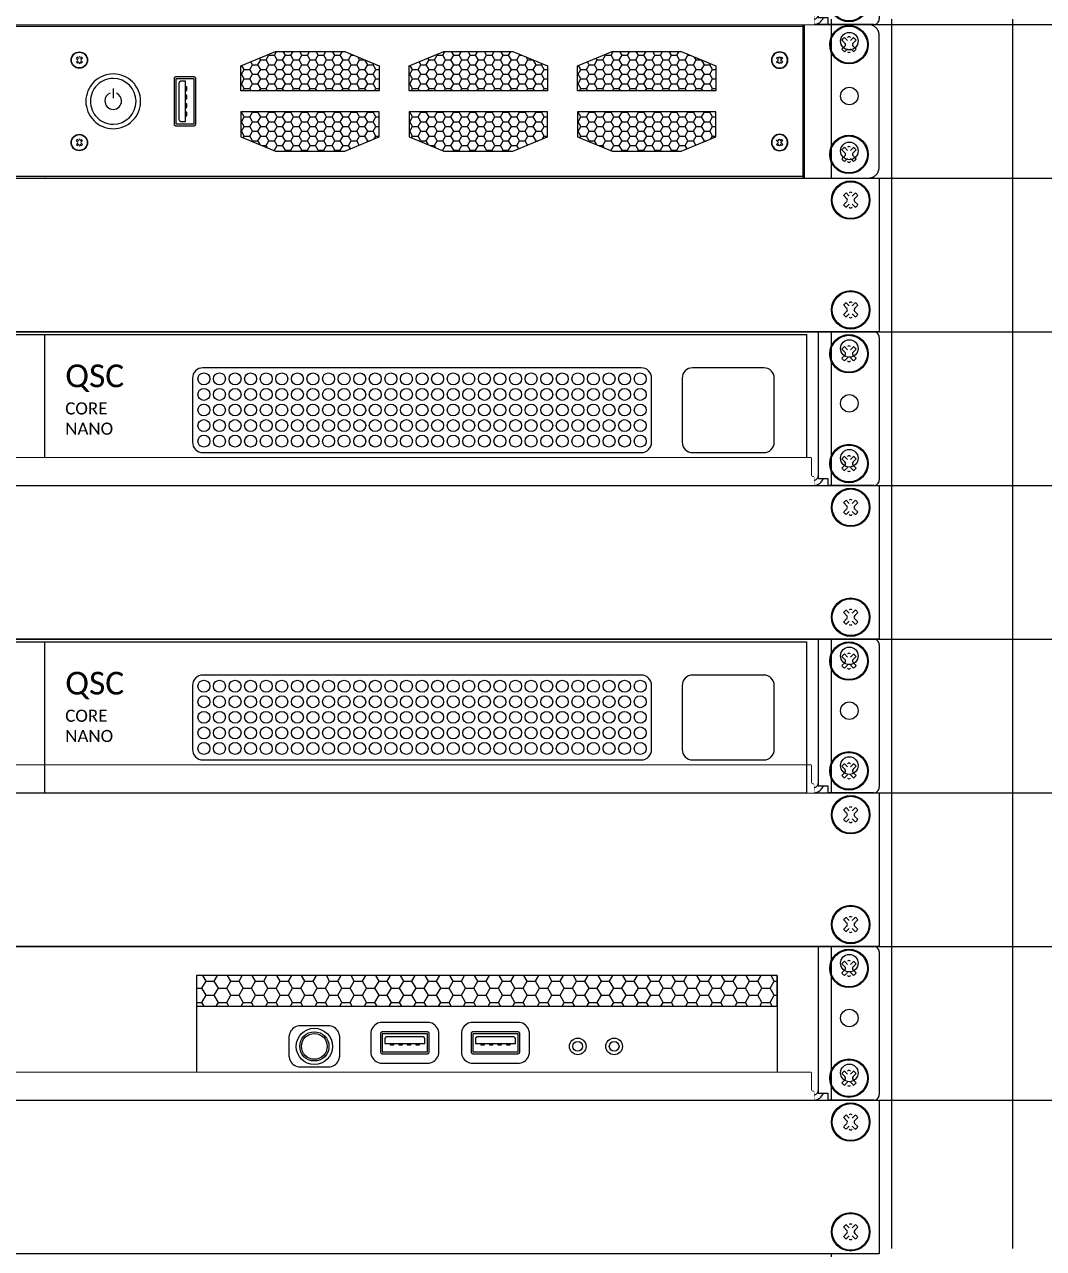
# Model space of a CAD drawing. Header units: millimetres. Extents: x -71336 to -33468, y -26189 to 22712.
# Drawn here: x -34303.6 to -34008.9, y -9219.5 to -8865.4 of the extents above; entities that cross this region are included whole.
import ezdxf

# ---------------------------------------------------------------- set-up
doc = ezdxf.new("R2010")
doc.units = ezdxf.units.MM
doc.set_wipeout_variables(frame=1)
doc.layers.add('SC - Equipment', color=7, linetype='Continuous', lineweight=13)
doc.layers.add('SC - Rack Layout - U-guides and centreline', color=5, linetype='Continuous', lineweight=13, plot=False)
doc.styles.add('ARIAL', font='arial.ttf')
doc.styles.add('CALIBRI', font='calibri.ttf')
pattern_1 = [(0, (-36930.889, 973.4837), (2.38125, 1.37481532), [1.5875, -3.175]), (120, (-36930.889, 973.4837), (-2.381249995, 1.37481533), [1.5875, -3.175]), (60, (-36930.889, 973.4837), (5e-09, 2.749630654), [-3.175, 1.5875])]
pattern_2 = [(0, (-36882.2173, 973.4837), (2.38125, 1.37481532), [1.5875, -3.175]), (120, (-36882.2173, 973.4837), (-2.381249995, 1.37481533), [1.5875, -3.175]), (60, (-36882.2173, 973.4837), (5e-09, 2.749630654), [-3.175, 1.5875])]
pattern_3 = [(0, (-36833.5456, 973.4837), (2.38125, 1.37481532), [1.5875, -3.175]), (120, (-36833.5456, 973.4837), (-2.381249995, 1.37481533), [1.5875, -3.175]), (60, (-36833.5456, 973.4837), (5e-09, 2.749630654), [-3.175, 1.5875])]

# ---------------------------------------------------------------- blocks, each defined once
blk = doc.blocks.new('*U220')
at = {"layer": 'SC - Rack Layout - U-guides and centreline', "ltscale": 5}
blk.add_lwpolyline([(-300, 0), (300, 0)], dxfattribs=at)
blk = doc.blocks.new('*U221')
at = {"layer": 'SC - Rack Layout - U-guides and centreline', "color": 0, "linetype": 'ByBlock', "lineweight": -2, "transparency": 16777216}
for p in [(0, 666.75), (0, 622.3), (0, 577.85), (0, 533.4), (0, 488.95), (0, 444.5), (0, 400.05), (0, 355.6)]:
    blk.add_blockref('*U220', p, dxfattribs=at)
blk = doc.blocks.new('*U284')
at = {"layer": 'SC - Equipment'}
for p, q in [((227.076, 674.624), (227.076, 719.074)), ((244.4623, 674.624), (244.4623, 719.074)), ((279.3873, 719.074), (279.3873, 674.624)), ((227.076, 630.174), (227.076, 674.624)), ((244.4623, 630.174), (244.4623, 674.624)), ((279.3873, 674.624), (279.3873, 630.174)), ((227.076, 585.724), (227.076, 630.174)), ((244.4623, 585.724), (244.4623, 630.174)), ((279.3873, 630.174), (279.3873, 585.724)), ((227.076, 541.274), (227.076, 585.724)), ((244.4623, 541.274), (244.4623, 585.724)), ((279.3873, 585.724), (279.3873, 541.274)), ((227.076, 496.824), (227.076, 541.274)), ((244.4623, 496.824), (244.4623, 541.274)), ((279.3873, 541.274), (279.3873, 496.824)), ((227.076, 452.374), (227.076, 496.824)), ((244.4623, 452.374), (244.4623, 496.824)), ((279.3873, 496.824), (279.3873, 452.374)), ((227.076, 407.924), (227.076, 452.374)), ((244.4623, 407.924), (244.4623, 452.374)), ((279.3873, 452.374), (279.3873, 407.924)), ((227.076, 363.474), (227.076, 407.924)), ((244.4623, 363.474), (244.4623, 407.924)), ((279.3873, 407.924), (279.3873, 363.474)), ((227.076, 319.024), (227.076, 363.474))]:
    blk.add_line(p, q, dxfattribs=at)
for centre in [(232.21315, 712.724), (232.21315, 696.849), (232.21315, 680.974), (232.21315, 668.274), (232.21315, 652.399), (232.21315, 636.524), (232.21315, 623.824), (232.21315, 607.949), (232.21315, 592.074), (232.21315, 579.374), (232.21315, 563.499), (232.21315, 547.624), (232.21315, 534.924), (232.21315, 519.049), (232.21315, 503.174), (232.21315, 490.474), (232.21315, 474.599), (232.21315, 458.724), (232.21315, 446.024), (232.21315, 430.149), (232.21315, 414.274), (232.21315, 401.574), (232.21315, 385.699), (232.21315, 369.824)]:
    blk.add_circle(centre, 2.54, dxfattribs=at)
at = {"ltscale": 5, "style": 'ARIAL', "flags": 1}
blk.add_attdef('UNITS', (470.5, 46), '', height=9.73997, dxfattribs=at)
blk = doc.blocks.new('QSC CORE NANO')
at = {"layer": 'SC - Equipment'}
for p, q in [((-110.18, 0), (-110.18, 43.66)), ((-110.18, 43.66), (110.18, 43.66)), ((110.18, 0), (110.18, 43.66)), ((62.29, 34.05), (-64.49, 34.05)), ((97.74, 34.05), (77.11, 34.05)), ((-67.5, 31.04), (-67.5, 12.52)), ((65.29, 12.52), (65.29, 31.04)), ((74.11, 31.04), (74.11, 12.52)), ((100.74, 12.52), (100.74, 31.04)), ((-64.49, 9.51), (62.29, 9.51)), ((77.11, 9.51), (97.74, 9.51)), ((-110.18, 0), (110.18, 0))]:
    blk.add_line(p, q, dxfattribs=at)
for centre in [(-64.2, 30.84), (-59.69, 30.84), (-55.18, 30.84), (-50.68, 30.84), (-46.17, 30.84), (-41.66, 30.84), (-37.16, 30.84), (-32.65, 30.84), (-28.15, 30.84), (-23.64, 30.84), (-19.13, 30.84), (-14.63, 30.84), (-10.12, 30.84), (-5.61, 30.84), (-1.11, 30.84), (3.4, 30.84), (7.91, 30.84), (12.41, 30.84), (16.92, 30.84), (21.43, 30.84), (25.93, 30.84), (30.44, 30.84), (34.94, 30.84), (39.45, 30.84), (43.96, 30.84), (48.46, 30.84), (52.97, 30.84), (57.48, 30.84), (61.98, 30.84), (-64.2, 26.34), (-59.69, 26.34), (-55.18, 26.34), (-50.68, 26.34), (-46.17, 26.34), (-41.66, 26.34), (-37.16, 26.34), (-32.65, 26.34), (-28.15, 26.34), (-23.64, 26.34), (-19.13, 26.34), (-14.63, 26.34), (-10.12, 26.34), (-5.61, 26.34), (-1.11, 26.34), (3.4, 26.34), (7.91, 26.34), (12.41, 26.34), (16.92, 26.34), (21.43, 26.34), (25.93, 26.34), (30.44, 26.34), (34.94, 26.34), (39.45, 26.34), (43.96, 26.34), (48.46, 26.34), (52.97, 26.34), (57.48, 26.34), (61.98, 26.34), (-64.2, 21.83), (-59.69, 21.83), (-55.18, 21.83), (-50.68, 21.83), (-46.17, 21.83), (-41.66, 21.83), (-37.16, 21.83), (-32.65, 21.83), (-28.15, 21.83), (-23.64, 21.83), (-19.13, 21.83), (-14.63, 21.83), (-10.12, 21.83), (-5.61, 21.83), (-1.11, 21.83), (3.4, 21.83), (7.91, 21.83), (12.41, 21.83), (16.92, 21.83), (21.43, 21.83), (25.93, 21.83), (30.44, 21.83), (34.94, 21.83), (39.45, 21.83), (43.96, 21.83), (48.46, 21.83), (52.97, 21.83), (57.48, 21.83), (61.98, 21.83), (-64.2, 17.32), (-59.69, 17.32), (-55.18, 17.32), (-50.68, 17.32), (-46.17, 17.32), (-41.66, 17.32), (-37.16, 17.32), (-32.65, 17.32), (-28.15, 17.32), (-23.64, 17.32), (-19.13, 17.32), (-14.63, 17.32), (-10.12, 17.32), (-5.61, 17.32), (-1.11, 17.32), (3.4, 17.32), (7.91, 17.32), (12.41, 17.32), (16.92, 17.32), (21.43, 17.32), (25.93, 17.32), (30.44, 17.32), (34.94, 17.32), (39.45, 17.32), (43.96, 17.32), (48.46, 17.32), (52.97, 17.32), (57.48, 17.32), (61.98, 17.32), (-64.2, 12.82), (-59.69, 12.82), (-55.18, 12.82), (-50.68, 12.82), (-46.17, 12.82), (-41.66, 12.82), (-37.16, 12.82), (-32.65, 12.82), (-28.15, 12.82), (-23.64, 12.82), (-19.13, 12.82), (-14.63, 12.82), (-10.12, 12.82), (-5.61, 12.82), (-1.11, 12.82), (3.4, 12.82), (7.91, 12.82), (12.41, 12.82), (16.92, 12.82), (21.43, 12.82), (25.93, 12.82), (30.44, 12.82), (34.94, 12.82), (39.45, 12.82), (43.96, 12.82), (48.46, 12.82), (52.97, 12.82), (57.48, 12.82), (61.98, 12.82)]:
    blk.add_circle(centre, 1.73, dxfattribs=at)
for centre, start, end in [((-64.49, 31.04), 90, 180), ((62.29, 31.04), 0, 90), ((77.11, 31.04), 90, 180), ((97.74, 31.04), 0, 90), ((-64.49, 12.52), 180, 270), ((62.29, 12.52), 270, 0), ((77.11, 12.52), 180, 270), ((97.74, 12.52), 270, 0)]:
    blk.add_arc(centre, 3, start, end, dxfattribs=at)
at = {"ltscale": 5, "insert": (-104.28, 34.99), "char_height": 6.5637, "attachment_point": 1, "style": 'CALIBRI'}
blk.add_mtext_dynamic_manual_height_columns('QSC\\P{\\H0.53534x;CORE\\PNANO}', width=27.9303, gutter_width=32.82, heights=[0], dxfattribs=at)
blk = doc.blocks.new('1U SCREWS - RACK LAYOUT')
at = {"layer": 'SC - Equipment'}
for p, q in [((-233.73, 38.56), (-234.59, 39.42)), ((-232.99, 39.27), (-233.88, 40.16)), ((-231.24, 40.13), (-232.1, 39.27)), ((-230.5, 39.42), (-231.39, 38.56)), ((231.39, 38.56), (230.53, 39.42)), ((232.13, 39.27), (231.24, 40.16)), ((233.88, 40.13), (233.02, 39.27)), ((234.62, 39.42), (233.73, 38.56)), ((-233.73, 37.64), (-234.59, 36.78)), ((-232.99, 36.93), (-233.88, 36.04)), ((-231.24, 36.07), (-232.1, 36.93)), ((-230.5, 36.78), (-231.39, 37.64)), ((231.39, 37.64), (230.53, 36.78)), ((232.13, 36.93), (231.24, 36.04)), ((233.88, 36.07), (233.02, 36.93)), ((234.62, 36.78), (233.73, 37.64)), ((-233.73, 6.81), (-234.59, 7.67)), ((-232.99, 7.52), (-233.88, 8.41)), ((-231.24, 8.38), (-232.1, 7.52)), ((-230.5, 7.67), (-231.39, 6.81)), ((231.39, 6.81), (230.53, 7.67)), ((232.13, 7.52), (231.24, 8.41)), ((233.88, 8.38), (233.02, 7.52)), ((234.62, 7.67), (233.73, 6.81)), ((-233.73, 5.89), (-234.59, 5.03)), ((-232.99, 5.18), (-233.88, 4.29)), ((-231.24, 4.32), (-232.1, 5.18)), ((-230.5, 5.03), (-231.39, 5.89)), ((231.39, 5.89), (230.53, 5.03)), ((232.13, 5.18), (231.24, 4.29)), ((233.88, 4.32), (233.02, 5.18)), ((234.62, 5.03), (233.73, 5.89))]:
    blk.add_line(p, q, dxfattribs=at)
for centre, major_axis, start_param, end_param in [((-232.56, 38.1), (5.56, 0), 0, 6.283185), ((-232.56, 38.1), (5.33, 0), 0, 6.283185), ((232.56, 38.1), (5.56, 0), 0, 6.283185), ((232.56, 38.1), (5.33, 0), 0, 6.283185), ((-232.56, 38.1), (2.44, 0), 2.143456, 2.563819), ((-232.56, 39.73), (0.635, 0), 0.785399, 2.356195), ((-232.56, 38.1), (2.44, 0), 0.57266, 0.993023), ((232.56, 38.1), (2.44, 0), 2.143456, 2.563819), ((232.56, 39.73), (0.635, 0), 0.785399, 2.356195), ((232.56, 38.1), (2.44, 0), 0.57266, 0.993023), ((-232.56, 38.1), (2.44, 0), 3.719366, 4.139729), ((-234.16, 38.1), (0.635, 0), 5.497788, 7.068584), ((-232.56, 36.47), (0.635, 0), 3.926991, 5.497787), ((-230.93, 38.1), (0.635, 0), 2.356195, 3.926991), ((-232.56, 38.1), (2.44, 0), 5.290163, 5.710525), ((232.56, 38.1), (2.44, 0), 3.719366, 4.139729), ((230.96, 38.1), (0.635, 0), 5.497788, 7.068584), ((232.56, 36.47), (0.635, 0), 3.926991, 5.497787), ((234.19, 38.1), (0.635, 0), 2.356195, 3.926991), ((232.56, 38.1), (2.44, 0), 5.290163, 5.710525), ((-232.56, 6.35), (5.56, 0), 0, 6.283185), ((-232.56, 6.35), (5.33, 0), 0, 6.283185), ((232.56, 6.35), (5.56, 0), 0, 6.283185), ((232.56, 6.35), (5.33, 0), 0, 6.283185), ((-232.56, 6.35), (2.44, 0), 2.143456, 2.563819), ((-232.56, 7.98), (0.635, 0), 0.785399, 2.356195), ((-232.56, 6.35), (2.44, 0), 0.57266, 0.993023), ((232.56, 6.35), (2.44, 0), 2.143456, 2.563819), ((232.56, 7.98), (0.635, 0), 0.785399, 2.356195), ((232.56, 6.35), (2.44, 0), 0.57266, 0.993023), ((-232.56, 6.35), (2.44, 0), 3.719366, 4.139729), ((-234.16, 6.35), (0.635, 0), 5.497788, 7.068584), ((-232.56, 4.72), (0.635, 0), 3.926991, 5.497787), ((-230.93, 6.35), (0.635, 0), 2.356195, 3.926991), ((-232.56, 6.35), (2.44, 0), 5.290163, 5.710525), ((232.56, 6.35), (2.44, 0), 3.719366, 4.139729), ((230.96, 6.35), (0.635, 0), 5.497788, 7.068584), ((232.56, 4.72), (0.635, 0), 3.926991, 5.497787), ((234.19, 6.35), (0.635, 0), 2.356195, 3.926991), ((232.56, 6.35), (2.44, 0), 5.290163, 5.710525)]:
    blk.add_ellipse(centre, major_axis=major_axis, ratio=1, start_param=start_param, end_param=end_param, dxfattribs=at)
at = {"layer": 'SC - Equipment', "ltscale": 5}
blk.add_point((0, 0), dxfattribs=at)
blk = doc.blocks.new('BANTAM C310L')
at = {"layer": 'SC - Equipment', "ltscale": 5}
h = blk.add_hatch(dxfattribs=at)
h.set_pattern_fill('HONEY', color=256, scale=0.5)
h.set_pattern_definition(pattern_1)
h.paths.add_polyline_path([(66.73, 36.65), (86.73, 36.65), (96.72, 32.52), (96.72, 25.22), (56.74, 25.22), (56.74, 32.52)])
h = blk.add_hatch(dxfattribs=at)
h.set_pattern_fill('HONEY', color=256, scale=0.5)
h.set_pattern_definition(pattern_2)
h.paths.add_polyline_path([(115.4, 36.65), (135.4, 36.65), (145.39, 32.52), (145.39, 25.22), (105.42, 25.22), (105.42, 32.52)])
h = blk.add_hatch(dxfattribs=at)
h.set_pattern_fill('HONEY', color=256, scale=0.5)
h.set_pattern_definition(pattern_3)
h.paths.add_polyline_path([(164.07, 36.65), (184.07, 36.65), (194.06, 32.52), (194.06, 25.22), (154.09, 25.22), (154.09, 32.52)])
h = blk.add_hatch(dxfattribs=at)
h.set_pattern_fill('HONEY', color=256, scale=0.5)
h.set_pattern_definition(pattern_1)
h.paths.add_polyline_path([(96.72, 11.93), (96.72, 19.22), (56.74, 19.22), (56.74, 11.93), (66.73, 7.8), (86.73, 7.8)])
h = blk.add_hatch(dxfattribs=at)
h.set_pattern_fill('HONEY', color=256, scale=0.5)
h.set_pattern_definition(pattern_2)
h.paths.add_polyline_path([(145.39, 11.93), (145.39, 19.22), (105.42, 19.22), (105.42, 11.93), (115.4, 7.8), (135.4, 7.8)])
h = blk.add_hatch(dxfattribs=at)
h.set_pattern_fill('HONEY', color=256, scale=0.5)
h.set_pattern_definition(pattern_3)
h.paths.add_polyline_path([(194.06, 11.93), (194.06, 19.22), (154.09, 19.22), (154.09, 11.93), (164.07, 7.8), (184.07, 7.8)])
for p, q in [((56.74, 32.52), (66.73, 36.65)), ((66.73, 36.65), (86.73, 36.65)), ((86.73, 36.65), (96.72, 32.52)), ((105.42, 32.52), (115.4, 36.65)), ((115.4, 36.65), (135.4, 36.65)), ((135.4, 36.65), (145.39, 32.52)), ((154.09, 32.52), (164.07, 36.65)), ((164.07, 36.65), (184.07, 36.65)), ((184.07, 36.65), (194.06, 32.52)), ((56.74, 11.93), (66.73, 7.8)), ((86.73, 7.8), (96.72, 11.93)), ((105.42, 11.93), (115.4, 7.8)), ((135.4, 7.8), (145.39, 11.93)), ((154.09, 11.93), (164.07, 7.8)), ((184.07, 7.8), (194.06, 11.93)), ((66.73, 7.8), (86.73, 7.8)), ((115.4, 7.8), (135.4, 7.8)), ((164.07, 7.8), (184.07, 7.8))]:
    blk.add_line(p, q, dxfattribs=at)
at = {"layer": 'SC - Equipment'}
for p, q in [((9.51, 34.35), (9.14, 34.72)), ((9.51, 33.96), (9.14, 33.59)), ((9.82, 34.65), (9.44, 35.03)), ((9.82, 33.65), (9.44, 33.27)), ((10.57, 35.02), (10.2, 34.65)), ((10.57, 33.28), (10.2, 33.65)), ((10.89, 34.72), (10.51, 34.35)), ((10.89, 33.59), (10.51, 33.96)), ((211.62, 34.72), (212, 34.35)), ((211.62, 33.59), (212, 33.96)), ((211.94, 35.02), (212.31, 34.65)), ((211.94, 33.28), (212.31, 33.65)), ((212.69, 34.65), (213.07, 35.03)), ((212.69, 33.65), (213.07, 33.27)), ((213, 34.35), (213.37, 34.72)), ((213, 33.96), (213.37, 33.59)), ((43.17, 28.77), (37.91, 28.77)), ((40.69, 28.04), (39.46, 28.04)), ((39.46, 16.41), (40.69, 16.41)), ((9.51, 10.49), (9.14, 10.86)), ((9.82, 10.8), (9.44, 11.18)), ((10.57, 11.17), (10.2, 10.8)), ((10.89, 10.86), (10.51, 10.49)), ((211.62, 10.86), (212, 10.49)), ((211.94, 11.17), (212.31, 10.8)), ((212.69, 10.8), (213.07, 11.18)), ((213, 10.49), (213.37, 10.86)), ((9.51, 10.1), (9.14, 9.73)), ((9.82, 9.8), (9.44, 9.42)), ((10.57, 9.43), (10.2, 9.8)), ((10.89, 9.73), (10.51, 10.1)), ((211.62, 9.73), (212, 10.1)), ((211.94, 9.43), (212.31, 9.8)), ((212.69, 9.8), (213.07, 9.42)), ((213, 10.1), (213.37, 9.73))]:
    blk.add_line(p, q, dxfattribs=at)
at = {"layer": 'SC - Equipment', "flags": 128}
for points in [[(238.12, 44.45), (-238.12, 44.45)], [(219.72, 44.45), (-219.7, 44.45)], [(219.72, 44.45), (-219.7, 44.45)], [(219.72, 44.45), (-219.7, 44.45)], [(-219.7, 43.93), (219.21, 43.95)], [(219.21, 44.45), (219.21, 0.33)], [(219.72, 44.45), (219.21, 44.45)], [(219.21, 44.45), (219.21, 44.45)], [(219.21, 43.95), (219.72, 44.45)], [(219.72, 0), (219.72, 44.45)], [(219.72, 0), (219.72, 44.45)], [(219.72, 0.33), (219.72, 44.45)], [(241.3, 3.2), (241.3, 41.25)], [(37.91, 28.77), (37.91, 15.68)], [(43.17, 15.68), (43.17, 28.77)], [(41.1, 26.43), (40.69, 26.43)], [(40.69, 25.39), (41.1, 25.39)], [(41.1, 25.39), (41.1, 26.43)], [(41.1, 23.97), (40.69, 23.97)], [(40.69, 22.92), (41.1, 22.92)], [(41.1, 21.51), (40.69, 21.51)], [(41.1, 22.92), (41.1, 23.97)], [(41.1, 20.46), (41.1, 21.51)], [(40.69, 20.46), (41.1, 20.46)], [(41.1, 19.05), (40.69, 19.05)], [(40.69, 18), (41.1, 18)], [(41.1, 18), (41.1, 19.05)], [(37.91, 15.68), (43.17, 15.68)], [(-238.12, 0), (238.12, 0)], [(219.72, 0.52), (-219.7, 0.52)], [(-219.7, 0), (219.72, 0)], [(-219.7, 0), (219.72, 0)], [(-219.7, 0), (219.72, 0)], [(219.21, 0.33), (219.72, 0.33)], [(219.72, 0), (219.72, 0.52)]]:
    blk.add_lwpolyline(points, dxfattribs=at)
at = {"layer": 'SC - Equipment'}
for points in [[(241.3, 41.25), (241.3, 41.33), (241.3, 41.42), (241.29, 41.5), (241.28, 41.58), (241.27, 41.66), (241.26, 41.74), (241.25, 41.82), (241.24, 41.9), (241.22, 41.97), (241.2, 42.05), (241.18, 42.13), (241.16, 42.2), (241.13, 42.28), (241.11, 42.35), (241.08, 42.42), (241.05, 42.5), (241.02, 42.57), (240.99, 42.64), (240.96, 42.71), (240.92, 42.78), (240.84, 42.91), (240.76, 43.04), (240.67, 43.16), (240.58, 43.29), (240.48, 43.4), (240.38, 43.51), (240.27, 43.62), (240.15, 43.72), (240.03, 43.81), (239.91, 43.9), (239.84, 43.95), (239.78, 43.99), (239.71, 44.03), (239.65, 44.06), (239.58, 44.1), (239.51, 44.13), (239.44, 44.17), (239.37, 44.2), (239.3, 44.23), (239.22, 44.26), (239.15, 44.28), (239.08, 44.31), (239, 44.33), (238.92, 44.35), (238.85, 44.37), (238.77, 44.38), (238.69, 44.4), (238.61, 44.41), (238.53, 44.42), (238.45, 44.43), (238.37, 44.44), (238.29, 44.45), (238.21, 44.45), (238.12, 44.45)], [(37.91, 29.28), (37.83, 29.27), (37.76, 29.25), (37.69, 29.23), (37.62, 29.19), (37.57, 29.15), (37.52, 29.09), (37.47, 29.03), (37.44, 28.97), (37.41, 28.9), (37.39, 28.82), (37.39, 28.74)], [(37.39, 28.74), (37.39, 15.71)], [(43.15, 29.28), (37.91, 29.28)], [(43.67, 28.74), (43.67, 28.82), (43.65, 28.9), (43.63, 28.97), (43.59, 29.03), (43.55, 29.09), (43.49, 29.15), (43.44, 29.19), (43.37, 29.23), (43.3, 29.25), (43.23, 29.27), (43.15, 29.28)], [(43.67, 15.71), (43.67, 28.74)], [(19.8, 25.98), (19.8, 23.15)], [(39.12, 27.94), (39.07, 27.91), (39.02, 27.87), (38.98, 27.83), (38.94, 27.78), (38.9, 27.72), (38.87, 27.67), (38.85, 27.61), (38.83, 27.55), (38.81, 27.49), (38.81, 27.43), (38.8, 27.37)], [(38.8, 27.37), (38.8, 17.08)], [(39.46, 28.04), (39.43, 28.04), (39.4, 28.04), (39.37, 28.03), (39.33, 28.03), (39.3, 28.02), (39.27, 28.01), (39.23, 28), (39.2, 27.98), (39.17, 27.97), (39.14, 27.96), (39.12, 27.94)], [(40.69, 16.41), (40.69, 28.04)], [(37.39, 15.71), (37.39, 15.63), (37.41, 15.55), (37.44, 15.48), (37.47, 15.42), (37.52, 15.36), (37.57, 15.3), (37.62, 15.26), (37.69, 15.22), (37.76, 15.2), (37.83, 15.18), (37.91, 15.17)], [(37.91, 15.17), (43.15, 15.17)], [(38.8, 17.08), (38.81, 17.02), (38.81, 16.96), (38.83, 16.9), (38.85, 16.84), (38.87, 16.78), (38.9, 16.73), (38.94, 16.67), (38.98, 16.62), (39.02, 16.58), (39.07, 16.54), (39.12, 16.51)], [(39.12, 16.51), (39.14, 16.49), (39.17, 16.48), (39.2, 16.47), (39.23, 16.45), (39.27, 16.44), (39.3, 16.43), (39.33, 16.42), (39.37, 16.42), (39.4, 16.41), (39.43, 16.41), (39.46, 16.41)], [(43.15, 15.17), (43.23, 15.18), (43.3, 15.2), (43.37, 15.22), (43.44, 15.26), (43.49, 15.3), (43.55, 15.36), (43.59, 15.42), (43.63, 15.48), (43.65, 15.55), (43.67, 15.63), (43.67, 15.71)], [(238.12, 0), (238.21, 0), (238.29, 0), (238.37, 0.01), (238.45, 0.02), (238.53, 0.03), (238.61, 0.04), (238.69, 0.05), (238.77, 0.07), (238.85, 0.08), (238.92, 0.1), (239, 0.12), (239.08, 0.14), (239.15, 0.17), (239.22, 0.19), (239.3, 0.22), (239.37, 0.25), (239.44, 0.28), (239.51, 0.32), (239.58, 0.35), (239.65, 0.39), (239.71, 0.42), (239.78, 0.46), (239.84, 0.5), (239.91, 0.55), (240.03, 0.64), (240.15, 0.73), (240.27, 0.83), (240.38, 0.94), (240.48, 1.05), (240.58, 1.16), (240.67, 1.29), (240.76, 1.41), (240.84, 1.54), (240.92, 1.67), (240.96, 1.74), (240.99, 1.81), (241.02, 1.88), (241.05, 1.95), (241.08, 2.03), (241.11, 2.1), (241.13, 2.17), (241.16, 2.25), (241.18, 2.32), (241.2, 2.4), (241.22, 2.48), (241.24, 2.55), (241.25, 2.63), (241.26, 2.71), (241.27, 2.79), (241.28, 2.87), (241.29, 2.95), (241.3, 3.03), (241.3, 3.12), (241.3, 3.2)]]:
    blk.add_lwpolyline(points, dxfattribs=at)
at = {"layer": 'SC - Equipment', "ltscale": 5}
for points in [[(96.72, 32.52), (96.72, 25.22), (56.74, 25.22), (56.74, 32.52)], [(145.39, 32.52), (145.39, 25.22), (105.42, 25.22), (105.42, 32.52)], [(194.06, 32.52), (194.06, 25.22), (154.09, 25.22), (154.09, 32.52)], [(96.72, 11.93), (96.72, 19.22), (56.74, 19.22), (56.74, 11.93)], [(145.39, 11.93), (145.39, 19.22), (105.42, 19.22), (105.42, 11.93)], [(194.06, 11.93), (194.06, 19.22), (154.09, 19.22), (154.09, 11.93)]]:
    blk.add_lwpolyline(points, dxfattribs=at)
at = {"layer": 'SC - Equipment'}
for points in [[(19.8, 30.14, 0.414218), (11.89, 22.23, 0.414218), (19.8, 14.31, 0.414218), (27.72, 22.23, 0.414218)], [(19.8, 28.83, 0.414271), (13.2, 22.22, 0.414271), (19.8, 15.61, 0.414168), (26.41, 22.22, 0.414168)]]:
    blk.add_lwpolyline(points, format="xyb", close=True, dxfattribs=at)
blk.add_lwpolyline([(18.89, 24.57, 0.305072), (17.38, 22.32, 0.414334), (19.8, 19.89, 0.414334), (22.23, 22.32, 0.299695), (20.76, 24.55)], format="xyb", dxfattribs=at)
for centre, major_axis, start_param, end_param in [((10.01, 34.15), (2.38, 0), 0, 6.283185), ((10.01, 34.15), (2.28, 0), 0, 6.283185), ((10.01, 34.15), (1.04, 0), 2.143456, 2.563819), ((10.01, 34.15), (1.04, 0), 3.719366, 4.139729), ((9.32, 34.15), (0.272, 0), 5.497788, 7.068584), ((10.01, 34.85), (0.272, 0), 0.785399, 2.356195), ((10.01, 33.45), (0.272, 0), 3.926991, 5.497787), ((10.7, 34.15), (0.272, 0), 2.356195, 3.926991), ((10.01, 34.15), (1.04, 0), 0.57266, 0.993023), ((10.01, 34.15), (1.04, 0), 5.290163, 5.710525), ((10.01, 10.3), (2.38, 0), 0, 6.283185), ((10.01, 10.3), (2.28, 0), 0, 6.283185), ((10.01, 10.3), (1.04, 0), 2.143456, 2.563819), ((10.01, 11), (0.272, 0), 0.785399, 2.356195), ((10.01, 10.3), (1.04, 0), 0.57266, 0.993023), ((10.01, 10.3), (1.04, 0), 3.719366, 4.139729), ((9.32, 10.3), (0.272, 0), 5.497788, 7.068584), ((10.01, 9.6), (0.272, 0), 3.926991, 5.497787), ((10.7, 10.3), (0.272, 0), 2.356195, 3.926991), ((10.01, 10.3), (1.04, 0), 5.290163, 5.710525)]:
    blk.add_ellipse(centre, major_axis=major_axis, ratio=1, start_param=start_param, end_param=end_param, dxfattribs=at)
at = {"layer": 'SC - Equipment', "extrusion": (0, 0, -1)}
for centre, major_axis, start_param, end_param in [((212.5, 34.15), (-2.38, 0), 0, 6.283185), ((212.5, 34.15), (-2.28, 0), 0, 6.283185), ((212.5, 34.15), (-1.04, 0), 0.57266, 0.993023), ((212.5, 34.15), (-1.04, 0), 5.290163, 5.710525), ((211.81, 34.15), (-0.272, 0), 2.356195, 3.926991), ((212.5, 34.85), (-0.272, 0), 0.785399, 2.356195), ((212.5, 33.45), (-0.272, 0), 3.926991, 5.497787), ((213.19, 34.15), (-0.272, 0), 5.497788, 7.068584), ((212.5, 34.15), (-1.04, 0), 2.143456, 2.563819), ((212.5, 34.15), (-1.04, 0), 3.719366, 4.139729), ((212.5, 10.3), (-2.38, 0), 0, 6.283185), ((212.5, 10.3), (-2.28, 0), 0, 6.283185), ((212.5, 10.3), (-1.04, 0), 0.57266, 0.993023), ((212.5, 11), (-0.272, 0), 0.785399, 2.356195), ((212.5, 10.3), (-1.04, 0), 2.143456, 2.563819), ((212.5, 10.3), (-1.04, 0), 5.290163, 5.710525), ((211.81, 10.3), (-0.272, 0), 2.356195, 3.926991), ((212.5, 9.6), (-0.272, 0), 3.926991, 5.497787), ((213.19, 10.3), (-0.272, 0), 5.497788, 7.068584), ((212.5, 10.3), (-1.04, 0), 3.719366, 4.139729)]:
    blk.add_ellipse(centre, major_axis=major_axis, ratio=1, start_param=start_param, end_param=end_param, dxfattribs=at)
at = {"layer": 'SC - Equipment'}
blk.add_blockref('1U SCREWS - RACK LAYOUT', (0, 0.52), dxfattribs=at)
blk = doc.blocks.new('1U BLANK PANEL - RACK LAYOUT')
blk.add_wipeout([(-241.3, 44.45), (241.3, 44.45), (241.3, 0), (-241.3, 0)])
at = {"layer": 'SC - Equipment'}
for p, q in [((-241.3, 0), (-241.3, 44.45)), ((-241.3, 44.45), (241.3, 44.45)), ((241.3, 44.45), (241.3, 0)), ((-233.23, 38.56), (-234.09, 39.42)), ((-232.49, 39.27), (-233.38, 40.16)), ((-230.74, 40.13), (-231.6, 39.27)), ((-230, 39.42), (-230.89, 38.56)), ((231.89, 38.56), (231.03, 39.42)), ((232.63, 39.27), (231.74, 40.16)), ((234.38, 40.13), (233.52, 39.27)), ((235.12, 39.42), (234.23, 38.56)), ((-233.23, 37.64), (-234.09, 36.78)), ((-232.49, 36.93), (-233.38, 36.04)), ((-230.74, 36.07), (-231.6, 36.93)), ((-230, 36.78), (-230.89, 37.64)), ((231.89, 37.64), (231.03, 36.78)), ((232.63, 36.93), (231.74, 36.04)), ((234.38, 36.07), (233.52, 36.93)), ((235.12, 36.78), (234.23, 37.64)), ((-233.23, 6.81), (-234.09, 7.67)), ((-232.49, 7.52), (-233.38, 8.41)), ((-230.74, 8.38), (-231.6, 7.52)), ((-230, 7.67), (-230.89, 6.81)), ((231.89, 6.81), (231.03, 7.67)), ((232.63, 7.52), (231.74, 8.41)), ((234.38, 8.38), (233.52, 7.52)), ((235.12, 7.67), (234.23, 6.81)), ((-233.23, 5.89), (-234.09, 5.03)), ((-232.49, 5.18), (-233.38, 4.29)), ((-230.74, 4.32), (-231.6, 5.18)), ((-230, 5.03), (-230.89, 5.89)), ((231.89, 5.89), (231.03, 5.03)), ((232.63, 5.18), (231.74, 4.29)), ((234.38, 4.32), (233.52, 5.18)), ((235.12, 5.03), (234.23, 5.89)), ((241.3, 0), (-241.3, 0)), ((-241.3, 0), (-241.3, 0))]:
    blk.add_line(p, q, dxfattribs=at)
for centre, major_axis, start_param, end_param in [((-232.06, 38.1), (5.56, 0), 0, 6.283185), ((-232.06, 38.1), (5.33, 0), 0, 6.283185), ((233.06, 38.1), (5.56, 0), 0, 6.283185), ((233.06, 38.1), (5.33, 0), 0, 6.283185), ((-232.06, 38.1), (2.44, 0), 2.143456, 2.563819), ((-232.06, 39.73), (0.635, 0), 0.785399, 2.356195), ((-232.06, 38.1), (2.44, 0), 0.57266, 0.993023), ((233.06, 38.1), (2.44, 0), 2.143456, 2.563819), ((233.06, 39.73), (0.635, 0), 0.785399, 2.356195), ((233.06, 38.1), (2.44, 0), 0.57266, 0.993023), ((-232.06, 38.1), (2.44, 0), 3.719366, 4.139729), ((-233.66, 38.1), (0.635, 0), 5.497788, 7.068584), ((-232.06, 36.47), (0.635, 0), 3.926991, 5.497787), ((-230.43, 38.1), (0.635, 0), 2.356195, 3.926991), ((-232.06, 38.1), (2.44, 0), 5.290163, 5.710525), ((233.06, 38.1), (2.44, 0), 3.719366, 4.139729), ((231.46, 38.1), (0.635, 0), 5.497788, 7.068584), ((233.06, 36.47), (0.635, 0), 3.926991, 5.497787), ((234.69, 38.1), (0.635, 0), 2.356195, 3.926991), ((233.06, 38.1), (2.44, 0), 5.290163, 5.710525), ((-232.06, 6.35), (5.56, 0), 0, 6.283185), ((-232.06, 6.35), (5.33, 0), 0, 6.283185), ((233.06, 6.35), (5.56, 0), 0, 6.283185), ((233.06, 6.35), (5.33, 0), 0, 6.283185), ((-232.06, 6.35), (2.44, 0), 2.143456, 2.563819), ((-232.06, 7.98), (0.635, 0), 0.785399, 2.356195), ((-232.06, 6.35), (2.44, 0), 0.57266, 0.993023), ((233.06, 6.35), (2.44, 0), 2.143456, 2.563819), ((233.06, 7.98), (0.635, 0), 0.785399, 2.356195), ((233.06, 6.35), (2.44, 0), 0.57266, 0.993023), ((-232.06, 6.35), (2.44, 0), 3.719366, 4.139729), ((-233.66, 6.35), (0.635, 0), 5.497788, 7.068584), ((-232.06, 4.72), (0.635, 0), 3.926991, 5.497787), ((-230.43, 6.35), (0.635, 0), 2.356195, 3.926991), ((-232.06, 6.35), (2.44, 0), 5.290163, 5.710525), ((233.06, 6.35), (2.44, 0), 3.719366, 4.139729), ((231.46, 6.35), (0.635, 0), 5.497788, 7.068584), ((233.06, 4.72), (0.635, 0), 3.926991, 5.497787), ((234.69, 6.35), (0.635, 0), 2.356195, 3.926991), ((233.06, 6.35), (2.44, 0), 5.290163, 5.710525)]:
    blk.add_ellipse(centre, major_axis=major_axis, ratio=1, start_param=start_param, end_param=end_param, dxfattribs=at)
blk = doc.blocks.new('*U281')
blk.add_blockref('1U BLANK PANEL - RACK LAYOUT', (0, -44.45))
blk = doc.blocks.new('1U RACK SHELF - RACK LAYOUT')
at = {"layer": 'SC - Equipment', "flags": 128}
for points in [[(223.67, 44.45), (223.67, 2)], [(223.67, 44.45), (239.7, 44.45)], [(241.3, 42.85), (241.3, 1.59)], [(231.39, 38.56), (230.53, 39.42)], [(232.13, 39.27), (231.24, 40.16)], [(233.88, 40.13), (233.02, 39.27)], [(234.62, 39.42), (233.73, 38.56)], [(231.39, 37.64), (230.53, 36.78)], [(232.13, 36.93), (231.24, 36.04)], [(233.88, 36.07), (233.02, 36.93)], [(234.62, 36.78), (233.73, 37.64)], [(221.58, 7.95), (-221.52, 7.95)], [(221.58, 7.95), (221.58, 3.16)], [(231.39, 6.81), (230.53, 7.67)], [(232.13, 7.52), (231.24, 8.41)], [(233.88, 8.38), (233.02, 7.52)], [(234.62, 7.67), (233.73, 6.81)], [(231.39, 5.89), (230.53, 5.03)], [(232.13, 5.18), (231.24, 4.29)], [(233.88, 4.32), (233.02, 5.18)], [(234.62, 5.03), (233.73, 5.89)], [(222.42, 0), (-222.36, 0)], [(222.42, 0), (222.42, 2.42)], [(223.67, 2), (226.44, 2)], [(226.44, 2), (226.44, 0)], [(239.7, 0), (226.44, 0)]]:
    blk.add_lwpolyline(points, dxfattribs=at)
for points in [[(241.3, 42.85, 0.414214), (239.7, 44.45)], [(221.58, 3.16, 0.106933), (221.67, 2.77)], [(222.42, 1.53, 0.414214), (223.67, 2.77)], [(222.42, 0, 0.29889), (225.19, 2)], [(239.7, 0, 0.414214), (241.3, 1.59)]]:
    blk.add_lwpolyline(points, format="xyb", dxfattribs=at)
at = {"layer": 'SC - Equipment'}
for points in [[(221.86, 2.6), (221.84, 2.61), (221.82, 2.62), (221.8, 2.64), (221.78, 2.65), (221.77, 2.67), (221.75, 2.68), (221.73, 2.7), (221.71, 2.72), (221.7, 2.73), (221.68, 2.75), (221.67, 2.77)], [(222.12, 2.48), (222.1, 2.49), (222.07, 2.5), (222.05, 2.51), (222.02, 2.51), (222, 2.52), (221.98, 2.54), (221.95, 2.55), (221.93, 2.56), (221.91, 2.57), (221.88, 2.58), (221.86, 2.6)], [(222.42, 2.42), (222.39, 2.43), (222.37, 2.43), (222.34, 2.43), (222.31, 2.44), (222.28, 2.44), (222.26, 2.45), (222.23, 2.45), (222.2, 2.46), (222.17, 2.47), (222.15, 2.47), (222.12, 2.48)]]:
    blk.add_lwpolyline(points, dxfattribs=at)
for centre, major_axis, start_param, end_param in [((232.56, 38.1), (5.56, 0), 0, 6.283185), ((232.56, 38.1), (5.33, 0), 0, 6.283185), ((232.56, 38.1), (2.44, 0), 2.143456, 2.563819), ((232.56, 39.72), (0.635, 0), 0.785399, 2.356195), ((232.56, 38.1), (2.44, 0), 0.57266, 0.993023), ((232.56, 38.1), (2.44, 0), 3.719366, 4.139729), ((230.96, 38.1), (0.635, 0), 5.497788, 7.068584), ((232.56, 36.47), (0.635, 0), 3.926991, 5.497787), ((234.19, 38.1), (0.635, 0), 2.356195, 3.926991), ((232.56, 38.1), (2.44, 0), 5.290163, 5.710525), ((232.56, 6.35), (5.56, 0), 0, 6.283185), ((232.56, 6.35), (5.33, 0), 0, 6.283185), ((232.56, 6.35), (2.44, 0), 2.143456, 2.563819), ((232.56, 7.97), (0.635, 0), 0.785399, 2.356195), ((232.56, 6.35), (2.44, 0), 0.57266, 0.993023), ((232.56, 6.35), (2.44, 0), 3.719366, 4.139729), ((230.96, 6.35), (0.635, 0), 5.497788, 7.068584), ((232.56, 4.72), (0.635, 0), 3.926991, 5.497787), ((234.19, 6.35), (0.635, 0), 2.356195, 3.926991), ((232.56, 6.35), (2.44, 0), 5.290163, 5.710525)]:
    blk.add_ellipse(centre, major_axis=major_axis, ratio=1, start_param=start_param, end_param=end_param, dxfattribs=at)
blk.add_wipeout([(-222.36, 0), (-222.36, 2.42), (-222.28, 2.43), (-222.18, 2.45), (-222.07, 2.47), (-221.97, 2.51), (-221.89, 2.54), (-221.82, 2.58), (-221.77, 2.61), (-221.71, 2.66), (-221.68, 2.68), (-221.64, 2.73), (-221.62, 2.75), (-221.61, 2.77), (-221.58, 2.84), (-221.56, 2.91), (-221.54, 2.99), (-221.53, 3.07), (-221.52, 3.15), (-221.52, 3.32), (-221.52, 7.95), (221.58, 7.95), (221.58, 3.16), (221.59, 3.08), (221.59, 3.03), (221.6, 2.98), (221.61, 2.93), (221.63, 2.87), (221.64, 2.84), (221.65, 2.81), (221.66, 2.79), (221.67, 2.77), (221.73, 2.7), (221.77, 2.67), (221.82, 2.62), (221.89, 2.58), (221.98, 2.54), (222.06, 2.5), (222.15, 2.47), (222.28, 2.44), (222.38, 2.43), (222.42, 2.42), (222.42, 0)])
blk = doc.blocks.new('MOOD MEDIA 246')
at = {"layer": 'SC - Equipment', "ltscale": 5}
h = blk.add_hatch(dxfattribs=at)
h.set_pattern_fill('HONEY', color=256, scale=0.75)
h.set_pattern_definition([(0, (34721.8029, 7083.4338), (3.571875, 2.06222298), [2.38125, -4.7625]), (120, (34721.8029, 7083.4338), (-3.57187499, 2.062223), [2.38125, -4.7625]), (60, (34721.8029, 7083.4338), (8e-09, 4.12444598), [-4.7625, 2.38125])])
h.paths.add_polyline_path([(-84, 27.19), (84, 27.19), (84, 36.08), (-84, 36.08)])
for p, q in [((-84, 36.08), (-84, 3.08)), ((84, 36.08), (-84, 36.08)), ((84, 36.08), (84, 3.08)), ((84, 3.08), (-84, 3.08)), ((0, 0), (-50, 0)), ((0, 0), (50, 0))]:
    blk.add_line(p, q, dxfattribs=at)
at = {"layer": 'SC - Equipment'}
for p, q in [((-17.16, 13.93), (-17.16, 19.2)), ((9.04, 13.93), (9.04, 19.2)), ((-29.53, 17.65), (-29.53, 16.42)), ((-17.9, 16.42), (-17.9, 17.65)), ((-3.32, 17.65), (-3.32, 16.42)), ((8.3, 16.42), (8.3, 17.65))]:
    blk.add_line(p, q, dxfattribs=at)
at = {"layer": 'SC - Equipment', "ltscale": 5}
for points in [[(-84, 27.19), (84, 27.19), (84, 36.08), (-84, 36.08)], [(-26.51, 3.08), (-23.49, 3.08), (-23.49, 1.49), (-26.51, 1.49)], [(23.49, 3.08), (26.51, 3.08), (26.51, 1.49), (23.49, 1.49)]]:
    blk.add_lwpolyline(points, close=True, dxfattribs=at)
at = {"layer": 'SC - Equipment'}
for points in [[(-54.1, 21.47), (-54.38, 21.45), (-54.84, 21.35), (-55.28, 21.19), (-55.69, 20.97), (-56.06, 20.69), (-56.39, 20.37), (-56.67, 20), (-56.91, 19.59), (-57.08, 19.14), (-57.19, 18.66), (-57.21, 18.38)], [(-45.66, 21.47), (-54.1, 21.47)], [(-42.54, 18.38), (-42.57, 18.66), (-42.68, 19.14), (-42.85, 19.59), (-43.08, 20), (-43.37, 20.37), (-43.7, 20.69), (-44.07, 20.96), (-44.48, 21.19), (-44.92, 21.35), (-45.38, 21.45), (-45.66, 21.47)], [(-30.43, 22.5), (-30.71, 22.48), (-31.17, 22.38), (-31.61, 22.22), (-32.02, 22), (-32.39, 21.72), (-32.72, 21.4), (-33.01, 21.03), (-33.24, 20.62), (-33.42, 20.17), (-33.52, 19.69), (-33.55, 19.41)], [(-16.99, 22.5), (-30.43, 22.5)], [(-13.88, 19.41), (-13.9, 19.69), (-14.01, 20.17), (-14.18, 20.62), (-14.42, 21.03), (-14.7, 21.4), (-15.03, 21.72), (-15.4, 22), (-15.81, 22.22), (-16.25, 22.38), (-16.72, 22.48), (-16.99, 22.5)], [(-4.23, 22.5), (-4.51, 22.48), (-4.97, 22.38), (-5.41, 22.22), (-5.82, 22), (-6.19, 21.72), (-6.52, 21.4), (-6.8, 21.03), (-7.04, 20.62), (-7.21, 20.17), (-7.32, 19.69), (-7.34, 19.41)], [(9.21, 22.5), (-4.23, 22.5)], [(12.32, 19.41), (12.3, 19.69), (12.19, 20.17), (12.02, 20.62), (11.78, 21.03), (11.5, 21.4), (11.17, 21.72), (10.8, 22), (10.39, 22.22), (9.95, 22.38), (9.49, 22.48), (9.21, 22.5)], [(-57.21, 18.38), (-57.22, 12.7)], [(-42.54, 12.71), (-42.54, 18.38)], [(-33.55, 19.41), (-33.55, 13.73)], [(-30.23, 19.72), (-30.31, 19.71), (-30.39, 19.7), (-30.46, 19.67), (-30.52, 19.64), (-30.58, 19.59), (-30.63, 19.54), (-30.68, 19.48), (-30.71, 19.42), (-30.74, 19.35), (-30.76, 19.28), (-30.76, 19.2)], [(-30.76, 19.2), (-30.76, 13.95)], [(-17.19, 19.72), (-30.23, 19.72)], [(-29.43, 17.99), (-29.44, 17.96), (-29.46, 17.94), (-29.47, 17.91), (-29.49, 17.87), (-29.5, 17.84), (-29.51, 17.81), (-29.51, 17.77), (-29.52, 17.74), (-29.52, 17.71), (-29.53, 17.68), (-29.53, 17.65)], [(-28.86, 18.3), (-28.92, 18.3), (-28.98, 18.29), (-29.04, 18.28), (-29.1, 18.26), (-29.16, 18.23), (-29.21, 18.2), (-29.26, 18.17), (-29.31, 18.13), (-29.36, 18.08), (-29.4, 18.04), (-29.43, 17.99)], [(-18.57, 18.3), (-28.86, 18.3)], [(-18, 17.99), (-18.03, 18.04), (-18.07, 18.08), (-18.11, 18.13), (-18.16, 18.17), (-18.21, 18.2), (-18.27, 18.23), (-18.33, 18.26), (-18.39, 18.28), (-18.45, 18.29), (-18.51, 18.3), (-18.57, 18.3)], [(-17.9, 17.65), (-17.9, 17.68), (-17.9, 17.71), (-17.9, 17.74), (-17.91, 17.77), (-17.92, 17.81), (-17.93, 17.84), (-17.94, 17.87), (-17.95, 17.91), (-17.97, 17.94), (-17.98, 17.96), (-18, 17.99)], [(-16.66, 19.2), (-16.67, 19.28), (-16.68, 19.35), (-16.71, 19.42), (-16.75, 19.48), (-16.79, 19.54), (-16.84, 19.59), (-16.9, 19.64), (-16.97, 19.67), (-17.04, 19.7), (-17.11, 19.71), (-17.19, 19.72)], [(-16.66, 13.95), (-16.66, 19.2)], [(-13.88, 13.74), (-13.88, 19.41)], [(-7.34, 19.41), (-7.35, 13.73)], [(-4.03, 19.72), (-4.11, 19.71), (-4.18, 19.7), (-4.25, 19.67), (-4.32, 19.64), (-4.38, 19.59), (-4.43, 19.54), (-4.48, 19.48), (-4.51, 19.42), (-4.54, 19.35), (-4.56, 19.28), (-4.56, 19.2)], [(-4.56, 19.2), (-4.56, 13.95)], [(9.01, 19.72), (-4.03, 19.72)], [(-3.23, 17.99), (-3.24, 17.96), (-3.26, 17.94), (-3.27, 17.91), (-3.28, 17.87), (-3.29, 17.84), (-3.3, 17.81), (-3.31, 17.77), (-3.32, 17.74), (-3.32, 17.71), (-3.32, 17.68), (-3.32, 17.65)], [(-2.65, 18.3), (-2.71, 18.3), (-2.77, 18.29), (-2.83, 18.28), (-2.89, 18.26), (-2.95, 18.23), (-3.01, 18.2), (-3.06, 18.17), (-3.11, 18.13), (-3.16, 18.08), (-3.19, 18.04), (-3.23, 17.99)], [(7.63, 18.3), (-2.65, 18.3)], [(8.2, 17.99), (8.17, 18.04), (8.13, 18.08), (8.09, 18.13), (8.04, 18.17), (7.99, 18.2), (7.93, 18.23), (7.87, 18.26), (7.81, 18.28), (7.75, 18.29), (7.69, 18.3), (7.63, 18.3)], [(8.3, 17.65), (8.3, 17.68), (8.3, 17.71), (8.3, 17.74), (8.29, 17.77), (8.28, 17.81), (8.27, 17.84), (8.26, 17.87), (8.25, 17.91), (8.24, 17.94), (8.22, 17.96), (8.2, 17.99)], [(9.54, 19.2), (9.53, 19.28), (9.52, 19.35), (9.49, 19.42), (9.46, 19.48), (9.41, 19.54), (9.36, 19.59), (9.3, 19.64), (9.23, 19.67), (9.16, 19.7), (9.09, 19.71), (9.01, 19.72)], [(9.54, 13.95), (9.54, 19.2)], [(12.32, 13.74), (12.32, 19.41)], [(-29.53, 16.42), (-17.9, 16.42)], [(-3.32, 16.42), (8.3, 16.42)], [(-57.21, 12.71), (-57.19, 12.43), (-57.08, 11.95), (-56.91, 11.5), (-56.67, 11.09), (-56.39, 10.72), (-56.06, 10.4), (-55.69, 10.13), (-55.28, 9.9), (-54.84, 9.74), (-54.38, 9.64), (-54.1, 9.62)], [(-45.66, 9.62), (-45.38, 9.64), (-44.92, 9.74), (-44.48, 9.9), (-44.07, 10.13), (-43.7, 10.4), (-43.37, 10.72), (-43.08, 11.09), (-42.85, 11.5), (-42.68, 11.95), (-42.57, 12.43), (-42.54, 12.71)], [(-33.55, 13.74), (-33.52, 13.46), (-33.42, 12.98), (-33.24, 12.53), (-33.01, 12.12), (-32.72, 11.75), (-32.39, 11.43), (-32.02, 11.16), (-31.61, 10.94), (-31.17, 10.77), (-30.71, 10.67), (-30.43, 10.65)], [(-30.76, 13.95), (-30.76, 13.88), (-30.74, 13.8), (-30.71, 13.73), (-30.68, 13.67), (-30.63, 13.61), (-30.58, 13.56), (-30.52, 13.52), (-30.46, 13.48), (-30.39, 13.46), (-30.31, 13.44), (-30.23, 13.43)], [(-30.43, 10.65), (-16.99, 10.65)], [(-30.23, 13.43), (-17.19, 13.43)], [(-17.19, 13.43), (-17.11, 13.44), (-17.04, 13.46), (-16.97, 13.48), (-16.9, 13.52), (-16.84, 13.56), (-16.79, 13.61), (-16.75, 13.67), (-16.71, 13.73), (-16.68, 13.8), (-16.67, 13.88), (-16.66, 13.95)], [(-16.99, 10.65), (-16.72, 10.67), (-16.25, 10.77), (-15.81, 10.94), (-15.4, 11.16), (-15.03, 11.43), (-14.7, 11.75), (-14.42, 12.12), (-14.18, 12.53), (-14.01, 12.98), (-13.9, 13.46), (-13.88, 13.74)], [(-7.34, 13.74), (-7.32, 13.46), (-7.21, 12.98), (-7.04, 12.53), (-6.8, 12.12), (-6.52, 11.75), (-6.19, 11.43), (-5.82, 11.16), (-5.41, 10.94), (-4.97, 10.77), (-4.51, 10.67), (-4.23, 10.65)], [(-4.56, 13.95), (-4.56, 13.88), (-4.54, 13.8), (-4.51, 13.73), (-4.48, 13.67), (-4.43, 13.61), (-4.38, 13.56), (-4.32, 13.52), (-4.25, 13.48), (-4.18, 13.46), (-4.11, 13.44), (-4.03, 13.43)], [(-4.23, 10.65), (9.21, 10.65)], [(-4.03, 13.43), (9.01, 13.43)], [(9.01, 13.43), (9.09, 13.44), (9.16, 13.46), (9.23, 13.48), (9.3, 13.52), (9.36, 13.56), (9.41, 13.61), (9.46, 13.67), (9.49, 13.73), (9.52, 13.8), (9.53, 13.88), (9.54, 13.95)], [(9.21, 10.65), (9.49, 10.67), (9.95, 10.77), (10.39, 10.94), (10.8, 11.16), (11.17, 11.43), (11.5, 11.75), (11.78, 12.12), (12.02, 12.53), (12.19, 12.98), (12.3, 13.46), (12.32, 13.74)], [(-54.1, 9.62), (-45.66, 9.62)]]:
    blk.add_lwpolyline(points, dxfattribs=at)
at = {"layer": 'SC - Equipment', "flags": 128}
for points in [[(-17.16, 19.2), (-30.26, 19.2)], [(-30.26, 19.2), (-30.26, 13.93)], [(9.04, 19.2), (-4.06, 19.2)], [(-4.06, 19.2), (-4.06, 13.93)], [(-27.94, 16.42), (-27.94, 16.01)], [(-27.94, 16.01), (-26.89, 16.01)], [(-26.89, 16.01), (-26.89, 16.42)], [(-25.47, 16.42), (-25.47, 16.01)], [(-25.47, 16.01), (-24.43, 16.01)], [(-24.43, 16.01), (-24.43, 16.42)], [(-23.01, 16.42), (-23.01, 16.01)], [(-23.01, 16.01), (-21.97, 16.01)], [(-21.97, 16.01), (-21.97, 16.42)], [(-20.55, 16.42), (-20.55, 16.01)], [(-20.55, 16.01), (-19.5, 16.01)], [(-19.5, 16.01), (-19.5, 16.42)], [(-1.73, 16.42), (-1.73, 16.01)], [(-1.73, 16.01), (-0.69, 16.01)], [(-0.69, 16.01), (-0.69, 16.42)], [(0.73, 16.42), (0.73, 16.01)], [(0.73, 16.01), (1.77, 16.01)], [(1.77, 16.01), (1.77, 16.42)], [(3.19, 16.42), (3.19, 16.01)], [(3.19, 16.01), (4.24, 16.01)], [(4.24, 16.01), (4.24, 16.42)], [(5.65, 16.42), (5.65, 16.01)], [(5.65, 16.01), (6.7, 16.01)], [(6.7, 16.01), (6.7, 16.42)], [(-30.26, 13.93), (-17.16, 13.93)], [(-4.06, 13.93), (9.04, 13.93)]]:
    blk.add_lwpolyline(points, dxfattribs=at)
at = {"layer": 'SC - Equipment', "ltscale": 5}
blk.add_lwpolyline([(-50, 0), (-50, 1.49), (50, 1.49), (50, 0)], dxfattribs=at)
for centre, radius in [((-49.88, 15.55), 5.23), ((-49.88, 15.55), 4.23), ((-49.88, 15.55), 3.73), ((26.28, 15.55), 2.41), ((36.82, 15.55), 2.41), ((26.28, 15.55), 1.41), ((36.82, 15.55), 1.41)]:
    blk.add_circle(centre, radius, dxfattribs=at)

msp = doc.modelspace()

# ---------------------------------------------------------------- block references
for name, p in [('BANTAM C310L', (-34297.756, -8909.878)), ('QSC CORE NANO', (-34407.902, -8998.776)), ('QSC CORE NANO', (-34187.547, -8998.776)), ('MOOD MEDIA 246', (-34169.918, -9176.578))]:
    msp.add_blockref(name, p)
at = {"layer": 'SC - Equipment'}
msp.add_blockref('*U284', (-34297.305, -9582.978), dxfattribs=at)
at = {"layer": 'SC - Rack Layout - U-guides and centreline'}
msp.add_blockref('*U221', (-34297.756, -9532.178), dxfattribs=at)

# ---------------------------------------------------------------- next in the draw order: block references
msp.add_blockref('1U RACK SHELF - RACK LAYOUT', (-34297.756, -8865.426))
at = {"layer": 'SC - Equipment'}
for p in [(-34297.756, -8909.878), (-34297.756, -9087.678)]:
    msp.add_blockref('*U281', p, dxfattribs=at)

# ---------------------------------------------------------------- next in the draw order: block references
for p in [(-34297.756, -8998.776), (-34297.756, -9087.676), (-34297.756, -9176.576)]:
    msp.add_blockref('1U RACK SHELF - RACK LAYOUT', p)

# ---------------------------------------------------------------- next in the draw order: block references
for p in [(-34297.756, -8998.778), (-34297.756, -9176.578)]:
    msp.add_blockref('*U281', p, dxfattribs=at)

# ---------------------------------------------------------------- next in the draw order: block references
for p in [(-34407.902, -9087.676), (-34187.547, -9087.676)]:
    msp.add_blockref('QSC CORE NANO', p)

doc.saveas('drawing.dxf')
